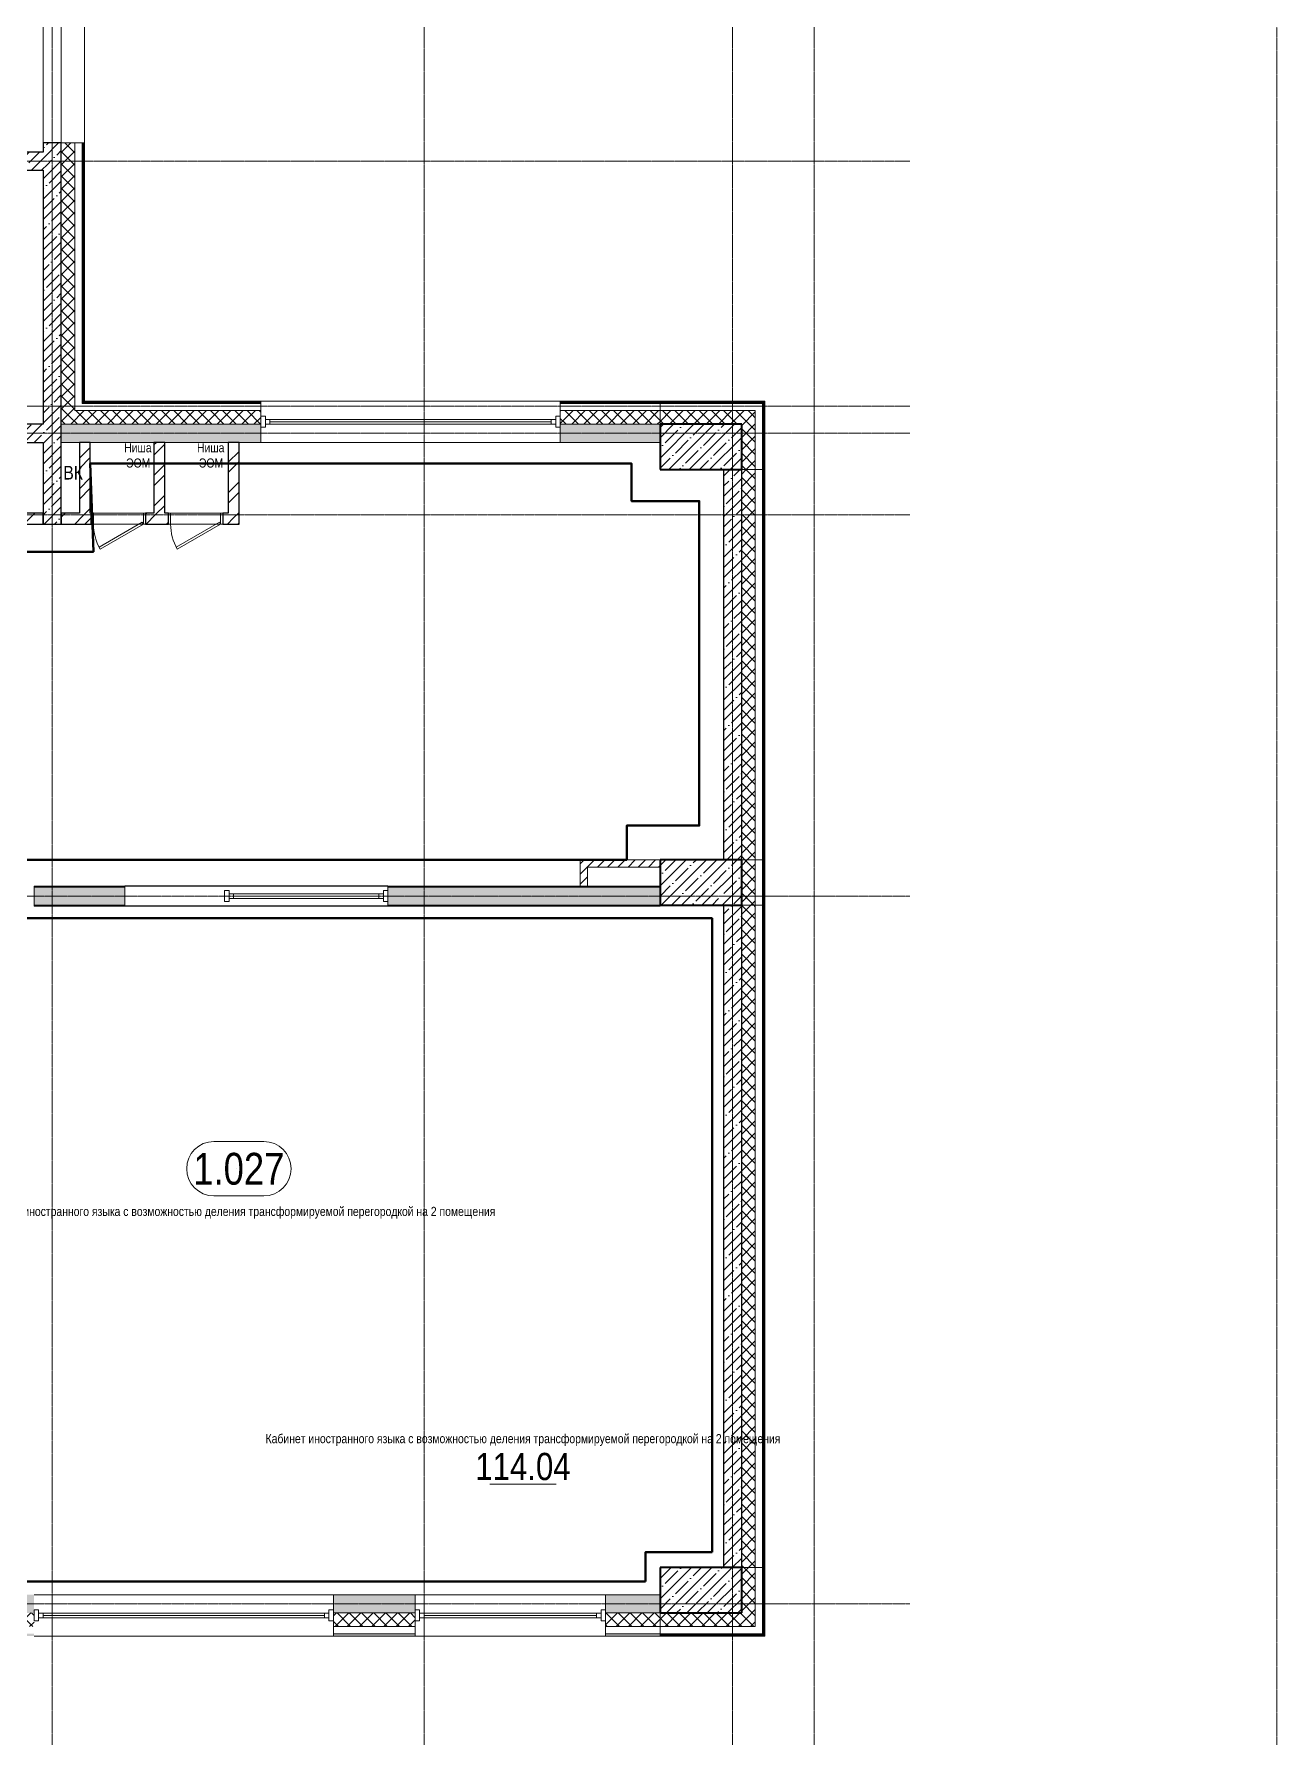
# Model space of a CAD drawing. Header units: millimetres. Extents: x -24360 to 609566, y -391049 to 148426.
# Drawn here: x 19900 to 33600, y 12023 to 30800 of the extents above; entities that cross this region are included whole.
import ezdxf
from ezdxf.enums import TextEntityAlignment as Align

# ---------------------------------------------------------------- set-up
doc = ezdxf.new("R2010")
doc.units = ezdxf.units.MM
doc.linetypes.add('CENTER2', pattern=[28.575, 19.05, -3.175, 3.175, -3.175])
doc.linetypes.add('HIDDEN2', pattern=[4.7625, 3.175, -1.5875])
doc.layers.get('Defpoints').update_dxf_attribs({"color": 140})
for name, color, linetype, lineweight, true_color in [('A-AREA', 7, 'Continuous', 15, 0x7f7f7f), ('АР_Оси_РД_100', 7, 'Continuous', 0, 0x525252), ('РД_Витраж_вн', 7, 'Continuous', 25, 0x148aff), ('РД_Оси_100', 7, 'Continuous', 0, 0x525252), ('РД_проем_инж перемыч_фахверк', 7, 'Continuous', 18, 0xff1f1f)]:
    doc.layers.add(name, color=color, linetype=linetype, lineweight=lineweight, true_color=true_color)
for name, color, linetype, lineweight in [('A-Wall-Open', 8, 'Continuous', 0), ('A-Wall_Материал_Газоблок_Контур', 250, 'Continuous', 0), ('АР_Area', 5, 'Continuous', 5), ('АР_Колонны', 70, 'Continuous', 30), ('АР_Окна', 4, 'Continuous', 5), ('АР_площадь пом', 5, 'Continuous', 5), ('АР_Стены ЖБ', 7, 'Continuous', 30), ('АР_Стены кирпич', 32, 'Continuous', 25), ('АР_Стены ПЕНОблок', 52, 'Continuous', 20), ('АР_Тонкая', 254, 'Continuous', 5), ('АР_Утеплитель', 31, 'Continuous', 0), ('АР_Штриховка', 8, 'Continuous', 0), ('ВК_Шахты', 5, 'Continuous', 9), ('Двери кабины', 252, 'Continuous', 0), ('ЭОМ_отверстия', 5, 'Continuous', 5)]:
    doc.layers.add(name, color=color, linetype=linetype, lineweight=lineweight)
doc.layers.add('РД_Витраж_проем', color=80, linetype='Continuous', lineweight=0, plot=False)
doc.layers.add('РД_Проем', color=230, linetype='Continuous', lineweight=0, plot=False)
doc.styles.add('style1', font='ARIALN.TTF')
pattern_1 = [(360, (-4e-12, 0), (4e-17, 1), [])]

# ---------------------------------------------------------------- blocks, each defined once
blk = doc.blocks.new('СОШ_2200_АР_ОСИ_М100_28.05.24')
at = {"layer": 'АР_Оси_РД_100', "linetype": 'CENTER2'}
for p, q in [((20100, -6155), (20100, 139938.679)), ((24200, -6155), (24200, 139938.679)), ((27600, -6155), (27600, 139938.679)), ((29555, 29400), (-5954.958, 29400)), ((-5954.958, 21300), (29555, 21300)), ((-5954.958, 13500), (29555, 13500))]:
    blk.add_line(p, q, dxfattribs=at)
for points in [[(28500, -6155), (28500, 139938.679)], [(33600, 139938.679), (33600, -6155)], [(29555, 26700), (-5454.958, 26700), (-5954.958, 26850)], [(29555, 26400), (-5454.958, 26400), (-5954.958, 26250)], [(29555, 25500), (-5954.958, 25500)]]:
    blk.add_lwpolyline(points, dxfattribs=at)
blk = doc.blocks.new('MOK-МаркаПом_овал_ареал')
for p, q in [((-2.75, 3), (2.75, 3)), ((-2.75, -3), (2.75, -3))]:
    blk.add_line(p, q)
for centre, radius, start, end in [((-2.75, 0), 3, 90, 270), ((2.75, 0), 3, 270, 90), ((-3.75, 0), 3.5, 0, 0.001)]:
    blk.add_arc(centre, radius, start, end)
at = {"color": 0, "style": 'style1'}
blk.add_attdef('АР-ПОМЕЩЕНИЕ:НОМЕР', text='', height=3.5, dxfattribs=at).set_placement((0, 0), align=Align.MIDDLE)
blk = doc.blocks.new('MOK-МаркаПомещения1')
at = {"layer": 'A-AREA', "color": 0}
blk.add_line((-3.65, -1.94), (3.65, -1.94), dxfattribs=at)
at = {"layer": 'A-AREA', "color": 0, "style": 'style1'}
blk.add_attdef('АР-ПОМЕЩЕНИЕ:ПЛОЩАДЬ', text='', height=3, dxfattribs=at).set_placement((0, 0), align=Align.MIDDLE)

msp = doc.modelspace()

# ---------------------------------------------------------------- hatches: boundary and pattern name
at = {"layer": 'АР_Штриховка', "linetype": 'Continuous', "lineweight": 0, "true_color": 0x000000}
h = msp.add_hatch(dxfattribs=at)
h.set_pattern_fill('ANSI37', color=18, scale=30, angle=-360, style=0)
h.paths.add_polyline_path([(20350, 33700), (20200, 33700), (20200, 33400), (20350, 33400)], flags=0)
h.paths.add_polyline_path([(20350, 29600), (20200, 29600), (20200, 26500), (20350, 26650)], flags=0)
h = msp.add_hatch(dxfattribs=at)
h.set_pattern_fill('_U', color=18, angle=-360, style=0, pattern_type=0)
h.set_pattern_definition([(7e-12, (-1e-11, 0), (4e-17, 1), [])])
h.paths.add_polyline_path([(20455, 33700), (20430, 33700), (20430, 33400), (20455, 33400)], flags=0)
h.paths.add_polyline_path([(20455, 29600), (20430, 29600), (20430, 26730), (20455, 26755)], flags=0)
at = {"layer": 'АР_Штриховка', "linetype": 'Continuous', "lineweight": 5, "true_color": 0x000000}
h = msp.add_hatch(dxfattribs=at)
h.set_pattern_fill('ANSI35', color=18, scale=25, style=0)
h.paths.add_polyline_path([(11500, 29500), (11300, 29300), (13000, 29300), (13066.667, 29350), (13000, 29500)], flags=0)
h.paths.add_polyline_path([(13000, 29500), (13066.667, 29350), (13200, 29300), (18100, 29300), (18233.333, 29350), (18300, 29500)], flags=0)
h.paths.add_polyline_path([(18300, 29500), (18233.333, 29350), (18300, 29300), (20000, 29300), (20050, 29366.667), (20000, 29500)], flags=0)
h = msp.add_hatch(dxfattribs=at)
h.set_pattern_fill('ANSI35', color=18, scale=25, angle=-360, style=0)
h.paths.add_polyline_path([(20200, 29600), (20000, 29600), (20000, 29500), (20050, 29366.667), (20200, 29300)], flags=0)
h.paths.add_polyline_path([(20200, 29300), (20050, 29366.667), (20000, 29300), (20000, 26500), (20050, 26366.667), (20200, 26300)], flags=0)
h.paths.add_polyline_path([(20200, 26300), (20050, 26366.667), (20000, 26300), (20000, 25400), (20200, 25400)], flags=0)
at = {"layer": 'АР_Штриховка', "linetype": 'Continuous', "lineweight": 0, "true_color": 0x000000}
h = msp.add_hatch(dxfattribs=at)
h.set_pattern_fill('_U', color=18, style=0, pattern_type=0)
h.set_pattern_definition([(360, (-3e-09, 2e-09), (2e-13, 1), [])])
h.paths.add_polyline_path([(20455, 26755), (20430, 26730), (22399.999, 26730), (22399.999, 26755)], flags=0)
h.paths.add_polyline_path([(25699.999, 26755), (25699.999, 26730), (26800, 26730), (26800, 26755)], flags=0)
h = msp.add_hatch(dxfattribs=at)
h.set_pattern_fill('_U', color=18, style=0, pattern_type=0)
h.set_pattern_definition([(0, (0, 0), (0, 1), [])])
h.paths.add_polyline_path([(26800, 26755), (26800, 26730), (27930, 26730), (27955, 26755)], flags=0)
h = msp.add_hatch(dxfattribs=at)
h.set_pattern_fill('_U', color=18, angle=-360, style=0, pattern_type=0)
h.set_pattern_definition([(360, (0, 0), (4e-17, 1), [])])
h.paths.add_polyline_path([(27955, 26755), (27930, 26730), (27930, 26000), (27955, 26000)], flags=0)
at = {"layer": 'АР_Штриховка', "linetype": 'Continuous', "lineweight": 5, "true_color": 0x000000}
h = msp.add_hatch(dxfattribs=at)
h.set_pattern_fill('ANSI35', color=18, scale=25, style=0)
h.paths.add_polyline_path([(18300, 26500), (18250, 26366.667), (18300, 26300), (20000, 26300), (20050, 26366.667), (20000, 26500)], flags=0)
at = {"layer": 'АР_Штриховка', "linetype": 'Continuous', "lineweight": 0, "true_color": 0x000000}
h = msp.add_hatch(dxfattribs=at)
h.set_pattern_fill('ANSI37', color=18, scale=30, angle=-1e-11, style=0)
h.paths.add_polyline_path([(20350, 26650), (20200, 26500), (22399.999, 26500), (22399.999, 26650)], flags=0)
h.paths.add_polyline_path([(25699.999, 26650), (25699.999, 26500), (26800, 26500), (26800, 26650)], flags=0)
h = msp.add_hatch(dxfattribs=at)
h.set_pattern_fill('AR-CONC', color=18, angle=-1e-11, style=0)
h.paths.add_polyline_path([(20200, 26500), (20200, 26300), (22399.999, 26300), (22399.999, 26500)], flags=0)
h.paths.add_polyline_path([(25699.999, 26500), (25699.999, 26300), (26800, 26300), (26800, 26500)], flags=0)
h = msp.add_hatch(dxfattribs=at)
h.set_pattern_fill('ANSI37', color=18, scale=30, style=0)
h.paths.add_polyline_path([(26800, 26650), (26800, 26500), (27700, 26500), (27850, 26650)], flags=0)
at = {"layer": 'АР_Штриховка', "linetype": 'Continuous', "lineweight": 5, "true_color": 0x000000}
h = msp.add_hatch(dxfattribs=at)
h.set_pattern_fill('ANSI35', color=18, scale=25, angle=1.3e-14, style=0)
h.paths.add_polyline_path([(27700, 26000), (27700, 26500), (26800, 26500), (26800, 26000)], flags=0)
at = {"layer": 'АР_Штриховка', "linetype": 'Continuous', "lineweight": 0, "true_color": 0x000000}
h = msp.add_hatch(dxfattribs=at)
h.set_pattern_fill('ANSI37', color=18, scale=30, angle=-360, style=0)
h.paths.add_polyline_path([(27850, 26650), (27700, 26500), (27700, 26000), (27850, 26000)], flags=0)
h = msp.add_hatch(dxfattribs=at)
h.set_pattern_fill('ANSI32', color=18, scale=25, angle=-360, style=0)
h.paths.add_polyline_path([(20520, 26299.194), (20400, 26299.194), (20400, 25520), (20440, 25490), (20520, 25520)], flags=0)
h = msp.add_hatch(dxfattribs=at)
h.set_pattern_fill('ANSI32', color=18, scale=25, angle=-360, style=0)
h.paths.add_polyline_path([(21340, 26299.194), (21220, 26299.194), (21220, 25520), (21260, 25490), (21340, 25520)], flags=0)
h = msp.add_hatch(dxfattribs=at)
h.set_pattern_fill('ANSI32', color=18, scale=25, angle=-360, style=0)
h.paths.add_polyline_path([(22160, 26299.194), (22040, 26299.194), (22040, 25520), (22160, 25400)], flags=0)
h = msp.add_hatch(dxfattribs=at)
h.set_pattern_fill('ANSI35', color=18, scale=25, angle=-360, style=0)
h.paths.add_polyline_path([(27700, 26000), (27500, 26000), (27500, 21700), (27700, 21700)], flags=0)
h = msp.add_hatch(dxfattribs=at)
h.set_pattern_fill('ANSI37', color=18, scale=30, angle=-360, style=0)
h.paths.add_polyline_path([(27850, 26000), (27700, 26000), (27700, 21700), (27850, 21700)], flags=0)
h = msp.add_hatch(dxfattribs=at)
h.set_pattern_fill('_U', color=18, angle=-360, style=0, pattern_type=0)
h.set_pattern_definition([(360, (-7e-12, 0), (4e-17, 1), [])])
h.paths.add_polyline_path([(27955, 26000), (27930, 26000), (27930, 21700), (27955, 21700)], flags=0)
h = msp.add_hatch(dxfattribs=at)
h.set_pattern_fill('ANSI32', color=18, scale=25, angle=360, style=0)
h.paths.add_polyline_path([(20000, 25400), (20000, 25520), (18300, 25520), (18300, 25400)], flags=0)
h = msp.add_hatch(dxfattribs=at)
h.set_pattern_fill('ANSI32', color=18, scale=25, style=0)
h.paths.add_polyline_path([(20200, 25520), (20200, 25400), (20400, 25400), (20440, 25490), (20400, 25520)], flags=0)
h.paths.add_polyline_path([(20520, 25520), (20440, 25490), (20400, 25400), (20530, 25400), (20530, 25520)], flags=0)
h.paths.add_polyline_path([(21130, 25520), (21130, 25400), (21220, 25400), (21260, 25490), (21220, 25520)], flags=0)
h.paths.add_polyline_path([(21340, 25520), (21260, 25490), (21220, 25400), (21380, 25400), (21380, 25520)], flags=0)
h.paths.add_polyline_path([(21980, 25520), (21980, 25400), (22160, 25400), (22040, 25520)], flags=0)
at = {"layer": 'АР_Штриховка', "linetype": 'Continuous', "lineweight": 0, "ltscale": 0.5, "true_color": 0x000000}
h = msp.add_hatch(dxfattribs=at)
h.set_pattern_fill('ANSI31', color=18, scale=25, angle=-360, style=0)
h.paths.add_polyline_path([(26000.609, 21620), (25920.609, 21700), (25920.609, 21410), (26000.609, 21410)], flags=0)
h = msp.add_hatch(dxfattribs=at)
h.set_pattern_fill('ANSI31', color=18, scale=25, style=0)
h.paths.add_polyline_path([(26800, 21620), (26800, 21700), (25920.609, 21700), (26000.609, 21620)], flags=0)
at = {"layer": 'АР_Штриховка', "linetype": 'Continuous', "lineweight": 5, "true_color": 0x000000}
h = msp.add_hatch(dxfattribs=at)
h.set_pattern_fill('ANSI35', color=18, scale=25, angle=1.3e-14, style=0)
h.paths.add_polyline_path([(27700, 21200), (27700, 21700), (26800, 21700), (26800, 21200)], flags=0)
at = {"layer": 'АР_Штриховка', "linetype": 'Continuous', "lineweight": 0, "true_color": 0x000000}
h = msp.add_hatch(dxfattribs=at)
h.set_pattern_fill('ANSI37', color=18, scale=30, angle=-360, style=0)
h.paths.add_polyline_path([(27850, 21700), (27700, 21700), (27700, 21200), (27850, 21200)], flags=0)
h = msp.add_hatch(dxfattribs=at)
h.set_pattern_fill('_U', color=18, angle=-360, style=0, pattern_type=0)
h.set_pattern_definition(pattern_1)
h.paths.add_polyline_path([(27955, 21700), (27930, 21700), (27930, 21200), (27955, 21200)], flags=0)
h = msp.add_hatch(dxfattribs=at)
h.set_pattern_fill('AR-CONC', color=18, angle=45, style=0)
h.paths.add_polyline_path([(19900, 21400), (19900, 21200), (20900, 21200), (20900, 21400)], flags=0)
h.paths.add_polyline_path([(23800, 21400), (23800, 21200), (26800, 21200), (26800, 21400)], flags=0)
h = msp.add_hatch(dxfattribs=at)
h.set_pattern_fill('ANSI35', color=18, scale=25, angle=-360, style=0)
h.paths.add_polyline_path([(27700, 21200), (27500, 21200), (27500, 13900), (27700, 13900)], flags=0)
h = msp.add_hatch(dxfattribs=at)
h.set_pattern_fill('ANSI37', color=18, scale=30, angle=-360, style=0)
h.paths.add_polyline_path([(27850, 21200), (27700, 21200), (27700, 13900), (27850, 13900)], flags=0)
h = msp.add_hatch(dxfattribs=at)
h.set_pattern_fill('_U', color=18, angle=-360, style=0, pattern_type=0)
h.set_pattern_definition(pattern_1)
h.paths.add_polyline_path([(27955, 21200), (27930, 21200), (27930, 13900), (27955, 13900)], flags=0)
at = {"layer": 'АР_Штриховка', "linetype": 'Continuous', "lineweight": 5, "true_color": 0x000000}
h = msp.add_hatch(dxfattribs=at)
h.set_pattern_fill('ANSI35', color=18, scale=25, angle=1.3e-14, style=0)
h.paths.add_polyline_path([(27700, 13400), (27700, 13900), (26800, 13900), (26800, 13400)], flags=0)
at = {"layer": 'АР_Штриховка', "linetype": 'Continuous', "lineweight": 0, "true_color": 0x000000}
h = msp.add_hatch(dxfattribs=at)
h.set_pattern_fill('ANSI37', color=18, scale=30, angle=-360, style=0)
h.paths.add_polyline_path([(27850, 13900), (27700, 13900), (27700, 13400), (27850, 13250)], flags=0)
h = msp.add_hatch(dxfattribs=at)
h.set_pattern_fill('_U', color=18, angle=-360, style=0, pattern_type=0)
h.set_pattern_definition(pattern_1)
h.paths.add_polyline_path([(27955, 13900), (27930, 13900), (27930, 13170), (27955, 13145)], flags=0)
h = msp.add_hatch(dxfattribs=at)
h.set_pattern_fill('AR-CONC', color=18, angle=-360, style=0)
h.paths.add_polyline_path([(26800, 13400), (26800, 13600), (26200, 13600), (26200, 13400)], flags=0)
h.paths.add_polyline_path([(24100, 13400), (24100, 13600), (23199.999, 13600), (23199.999, 13400)], flags=0)
h.paths.add_polyline_path([(19899.999, 13400), (19899.999, 13600), (19000, 13600), (19000, 13400)], flags=0)
h.paths.add_polyline_path([(17800, 13400), (17800, 13600), (16600, 13600), (16600, 13400)], flags=0)
h.paths.add_polyline_path([(13300, 13400), (13300, 13600), (11800, 13600), (11800, 13400)], flags=0)
h.paths.add_polyline_path([(10600, 13400), (10600, 13600), (9700, 13600), (9700, 13400)], flags=0)
h.paths.add_polyline_path([(8200, 13400), (8200, 13600), (7900, 13600), (7900, 13400)], flags=0)
h = msp.add_hatch(dxfattribs=at)
h.set_pattern_fill('ANSI37', color=18, scale=30, angle=-360, style=0)
h.paths.add_polyline_path([(26800, 13250), (26800, 13400), (26200, 13400), (26200, 13250)], flags=0)
h.paths.add_polyline_path([(24100, 13250), (24100, 13400), (23199.999, 13400), (23199.999, 13250)], flags=0)
h.paths.add_polyline_path([(19899.999, 13250), (19899.999, 13400), (19000, 13400), (19000, 13250)], flags=0)
h.paths.add_polyline_path([(17800, 13250), (17800, 13400), (16600, 13400), (16600, 13250)], flags=0)
h.paths.add_polyline_path([(13300, 13250), (13300, 13400), (11800, 13400), (11800, 13250)], flags=0)
h.paths.add_polyline_path([(10600, 13250), (10600, 13400), (9700, 13400), (9700, 13250)], flags=0)
h.paths.add_polyline_path([(8200, 13250), (8200, 13400), (7900, 13400), (7900, 13250)], flags=0)
h = msp.add_hatch(dxfattribs=at)
h.set_pattern_fill('ANSI37', color=18, scale=30, angle=360, style=0)
h.paths.add_polyline_path([(27850, 13250), (27700, 13400), (26800, 13400), (26800, 13250)], flags=0)
h = msp.add_hatch(dxfattribs=at)
h.set_pattern_fill('_U', color=18, angle=-360, style=0, pattern_type=0)
h.set_pattern_definition([(360, (-1e-11, 3e-11), (4e-16, 1), [])])
h.paths.add_polyline_path([(26800, 13145), (26800, 13170), (26200, 13170), (26200, 13145)], flags=0)
h.paths.add_polyline_path([(24100, 13145), (24100, 13170), (23199.999, 13170), (23199.999, 13145)], flags=0)
h.paths.add_polyline_path([(19899.999, 13145), (19899.999, 13170), (19000, 13170), (19000, 13145)], flags=0)
h.paths.add_polyline_path([(17800, 13145), (17800, 13170), (16600, 13170), (16600, 13145)], flags=0)
h.paths.add_polyline_path([(13300, 13145), (13300, 13170), (11800, 13170), (11800, 13145)], flags=0)
h.paths.add_polyline_path([(10600, 13145), (10600, 13170), (9700, 13170), (9700, 13145)], flags=0)
h.paths.add_polyline_path([(8200, 13145), (8200, 13170), (7900, 13170), (7900, 13145)], flags=0)
h = msp.add_hatch(dxfattribs=at)
h.set_pattern_fill('_U', color=18, angle=360, style=0, pattern_type=0)
h.set_pattern_definition([(360, (0, 0), (0, 1), [])])
h.paths.add_polyline_path([(27955, 13145), (27930, 13170), (26800, 13170), (26800, 13145)], flags=0)

# ---------------------------------------------------------------- linework, layer by layer
at = {"color": 2, "lineweight": 50}
for points in [[(12013, 13770), (8049, 13770), (8049, 23114), (8049, 23114), (340.196, 23121.149), (340.196, 26400), (8107, 26400), (8107, 38493), (11900, 38493), (11906.262, 33940.12), (11084, 33940.12), (11084, 32130), (11084, 25094), (20554, 25094), (20520, 26066), (26487, 26066), (26487, 25653), (27232, 25653), (27232, 22077), (26434, 22077), (26434, 21700), (11906, 21700), (11906, 13770)], [(26640, 13748), (12538, 13748), (12538, 21055), (27374, 21055), (27374, 14070)], [(26640, 13748), (26640, 14070), (27374, 14070)]]:
    msp.add_lwpolyline(points, dxfattribs=at)
at = {"layer": 'A-Wall-Open', "color": 18, "linetype": 'Continuous', "lineweight": 0, "true_color": 0x000000}
for p, q in [((20000.004, 31799.999), (20000.005, 29599.999)), ((20200.004, 31799.999), (20200.005, 29599.999)), ((20200, 31500), (20200, 29600)), ((20455, 31500), (20455, 29600))]:
    msp.add_line(p, q, dxfattribs=at)
at = {"layer": 'A-Wall_Материал_Газоблок_Контур', "color": 18, "linetype": 'Continuous', "lineweight": 0, "true_color": 0x000000}
for p, q in [((25699.999, 26755), (22399.999, 26755)), ((22399.999, 26300), (25699.999, 26300)), ((23199.999, 13600), (19899.999, 13600)), ((26200, 13600), (24100, 13600)), ((19899.999, 13145), (23199.999, 13145)), ((24100, 13145), (26200, 13145))]:
    msp.add_line(p, q, dxfattribs=at)
at = {"layer": 'АР_Колонны', "color": 18, "linetype": 'HIDDEN2', "lineweight": 25, "true_color": 0x000000}
for p, q in [((26800, 26500), (27700, 26500)), ((26800, 26000), (26800, 26500)), ((27700, 26500), (27700, 26000)), ((27700, 26000), (26800, 26000)), ((26800, 21700), (27700, 21700)), ((26800, 21200), (26800, 21700)), ((27700, 21700), (27700, 21200)), ((27700, 21200), (26800, 21200)), ((26800, 13900), (27700, 13900)), ((26800, 13400), (26800, 13900)), ((27700, 13900), (27700, 13400)), ((27700, 13400), (26800, 13400))]:
    msp.add_line(p, q, dxfattribs=at)
at = {"layer": 'АР_Колонны', "color": 18, "linetype": 'Continuous', "lineweight": 30, "true_color": 0x000000}
for p, q in [((26800, 26500), (26800, 26000)), ((27700, 26500), (26800, 26500)), ((27700, 26000), (27700, 26500)), ((26800, 26000), (27700, 26000)), ((26800, 21700), (26800, 21200)), ((27700, 21700), (26800, 21700)), ((27700, 21200), (27700, 21700)), ((26800, 21200), (27700, 21200)), ((26800, 13900), (26800, 13400)), ((27700, 13900), (26800, 13900)), ((27700, 13400), (27700, 13900)), ((26800, 13400), (27700, 13400))]:
    msp.add_line(p, q, dxfattribs=at)
at = {"layer": 'АР_Окна', "color": 18, "linetype": 'Continuous', "lineweight": 5, "true_color": 0x000000}
for p, q in [((22399.999, 26755), (25699.999, 26755)), ((22499.999, 26502.5), (22499.999, 26552.5)), ((22499.999, 26527.5), (25599.999, 26527.5)), ((25599.999, 26502.5), (25599.999, 26552.5)), ((22399.999, 26300), (25699.999, 26300)), ((22000, 21410), (23800, 21410)), ((22100, 21275), (22100, 21325)), ((22100, 21300), (23700, 21300)), ((23700, 21275), (23700, 21325)), ((22000, 21190), (23800, 21190)), ((23199.999, 13600), (19899.999, 13600)), ((26200, 13600), (24100, 13600)), ((19999.999, 13347.5), (19999.999, 13397.5)), ((23099.999, 13372.5), (19999.999, 13372.5)), ((23099.999, 13347.5), (23099.999, 13397.5)), ((24200, 13397.5), (24200, 13347.5)), ((26100, 13372.5), (24200, 13372.5)), ((26100, 13397.5), (26100, 13347.5)), ((23199.999, 13145), (19899.999, 13145)), ((26200, 13145), (24100, 13145))]:
    msp.add_line(p, q, dxfattribs=at)
for points in [[(22449.999, 26587.5), (22399.999, 26587.5), (22399.999, 26467.5), (22449.999, 26467.5)], [(22449.999, 26502.5), (22449.999, 26552.5), (25649.999, 26552.5), (25649.999, 26502.5)], [(25649.999, 26587.5), (25699.999, 26587.5), (25699.999, 26467.5), (25649.999, 26467.5)], [(22050, 21360), (22000, 21360), (22000, 21240), (22050, 21240)], [(22050, 21275), (22050, 21325), (23750, 21325), (23750, 21275)], [(23750, 21360), (23800, 21360), (23800, 21240), (23750, 21240)], [(19949.999, 13432.5), (19899.999, 13432.5), (19899.999, 13312.5), (19949.999, 13312.5)], [(23149.999, 13347.5), (23149.999, 13397.5), (19949.999, 13397.5), (19949.999, 13347.5)], [(23149.999, 13432.5), (23199.999, 13432.5), (23199.999, 13312.5), (23149.999, 13312.5)], [(24150, 13312.5), (24100, 13312.5), (24100, 13432.5), (24150, 13432.5)], [(26150, 13397.5), (26150, 13347.5), (24150, 13347.5), (24150, 13397.5)], [(26150, 13312.5), (26200, 13312.5), (26200, 13432.5), (26150, 13432.5)]]:
    msp.add_lwpolyline(points, close=True, dxfattribs=at)
at = {"layer": 'АР_Стены ЖБ', "color": 18, "linetype": 'Continuous', "lineweight": 30, "true_color": 0x000000}
for p, q in [((20000, 29500), (18300, 29500)), ((20200, 29600), (20000, 29600)), ((20000, 29600), (20000, 29500)), ((20200, 29300), (20200, 29600)), ((18300, 29300), (20000, 29300)), ((20000, 29300), (20000, 26500)), ((20200, 26300), (20200, 29300)), ((20000, 26500), (18300, 26500)), ((18300, 26300), (20000, 26300)), ((20000, 26300), (20000, 25400)), ((20200, 25400), (20200, 26300)), ((27700, 26000), (27500, 26000)), ((27500, 26000), (27500, 21700)), ((27700, 21700), (27700, 26000)), ((20000, 25400), (20200, 25400)), ((27500, 21700), (27700, 21700)), ((27700, 21200), (27500, 21200)), ((27500, 21200), (27500, 13900)), ((27700, 13900), (27700, 21200)), ((27500, 13900), (27700, 13900))]:
    msp.add_line(p, q, dxfattribs=at)
at = {"layer": 'АР_Стены ЖБ', "color": 18, "linetype": 'Continuous', "lineweight": 40, "true_color": 0x000000}
for p, q in [((27700, 26500), (26800, 26500)), ((26800, 26500), (26800, 26000)), ((27700, 26000), (27700, 26500)), ((26800, 26000), (27700, 26000)), ((27700, 21700), (26800, 21700)), ((26800, 21700), (26800, 21200)), ((27700, 21200), (27700, 21700)), ((26800, 21200), (27700, 21200)), ((27700, 13900), (26800, 13900)), ((26800, 13900), (26800, 13400)), ((27700, 13400), (27700, 13900)), ((26800, 13400), (27700, 13400))]:
    msp.add_line(p, q, dxfattribs=at)
at = {"layer": 'АР_Стены кирпич', "color": 18, "linetype": 'Continuous', "lineweight": 25, "true_color": 0x000000}
for p, q in [((20520, 26299.194), (20400, 26299.194)), ((20400, 26299.194), (20400, 25520)), ((20520, 25520), (20520, 26299.194)), ((21340, 26299.194), (21220, 26299.194)), ((21220, 26299.194), (21220, 25520)), ((21340, 25520), (21340, 26299.194)), ((22160, 26299.194), (22040, 26299.194)), ((22040, 26299.194), (22040, 25520)), ((22160, 25400), (22160, 26299.194)), ((20000, 25520), (18300, 25520)), ((18300, 25400), (20000, 25400)), ((20000, 25400), (20000, 25520)), ((20200, 25520), (20200, 25400)), ((20400, 25520), (20200, 25520)), ((20200, 25400), (20400, 25400)), ((20400, 25400), (20530, 25400)), ((20530, 25520), (20520, 25520)), ((20530, 25400), (20530, 25520)), ((21130, 25520), (21130, 25400)), ((21220, 25520), (21130, 25520)), ((21130, 25400), (21220, 25400)), ((21220, 25400), (21380, 25400)), ((21380, 25520), (21340, 25520)), ((21380, 25400), (21380, 25520)), ((21980, 25520), (21980, 25400)), ((22040, 25520), (21980, 25520)), ((21980, 25400), (22160, 25400))]:
    msp.add_line(p, q, dxfattribs=at)
at = {"layer": 'АР_Стены кирпич', "color": 18, "linetype": 'Continuous', "lineweight": 0, "true_color": 0x000000}
for p, q in [((21130, 25520), (20530, 25520)), ((20530, 25400), (21130, 25400)), ((21980, 25520), (21380, 25520)), ((21380, 25400), (21980, 25400))]:
    msp.add_line(p, q, dxfattribs=at)
at = {"layer": 'АР_Стены ПЕНОблок', "color": 18, "linetype": 'Continuous', "lineweight": 20, "true_color": 0x000000}
for p, q in [((20200, 26500), (20200, 26300)), ((22399.999, 26500), (20200, 26500)), ((22399.999, 26300), (22399.999, 26500)), ((25699.999, 26500), (25699.999, 26300)), ((26800, 26500), (25699.999, 26500)), ((26800, 26300), (26800, 26500)), ((20200, 26300), (22399.999, 26300)), ((25699.999, 26300), (26800, 26300)), ((25920.609, 21700), (25920.609, 21410)), ((26800, 21700), (25920.609, 21700)), ((26000.609, 21410), (26000.609, 21620)), ((26000.609, 21620), (26800, 21620)), ((26800, 21620), (26800, 21700)), ((25920.609, 21410), (26000.609, 21410)), ((19900, 21400), (19900, 21200)), ((20900, 21400), (19900, 21400)), ((20900, 21200), (20900, 21400)), ((23800, 21400), (23800, 21200)), ((26800, 21400), (23800, 21400)), ((26800, 21200), (26800, 21400)), ((19900, 21200), (20900, 21200)), ((23800, 21200), (26800, 21200)), ((24100, 13600), (23199.999, 13600)), ((23199.999, 13600), (23199.999, 13400)), ((24100, 13400), (24100, 13600)), ((26800, 13600), (26200, 13600)), ((26200, 13600), (26200, 13400)), ((26800, 13400), (26800, 13600)), ((23199.999, 13400), (24100, 13400)), ((26200, 13400), (26800, 13400))]:
    msp.add_line(p, q, dxfattribs=at)
at = {"layer": 'АР_Тонкая', "color": 18, "linetype": 'Continuous', "lineweight": 5, "true_color": 0x000000}
for p, q in [((20430, 29600), (20350, 29600)), ((20350, 29600), (20350, 26650)), ((20430, 26730), (20430, 29600)), ((20455, 29600), (20430, 29600)), ((20430, 29600), (20430, 26730)), ((20455, 26755), (20455, 29600)), ((22399.999, 26730), (20430, 26730)), ((20430, 26730), (22399.999, 26730)), ((22399.999, 26755), (20455, 26755)), ((22399.999, 26730), (22399.999, 26755)), ((22399.999, 26650), (22399.999, 26730)), ((25699.999, 26755), (25699.999, 26730)), ((26800, 26755), (25699.999, 26755)), ((25699.999, 26730), (25699.999, 26650)), ((26800, 26730), (25699.999, 26730)), ((25699.999, 26730), (26800, 26730)), ((26800, 26730), (26800, 26755)), ((26800, 26755), (26800, 26730)), ((27955, 26755), (26800, 26755)), ((26800, 26650), (26800, 26730)), ((26800, 26730), (26800, 26650)), ((27930, 26730), (26800, 26730)), ((26800, 26730), (27930, 26730)), ((27930, 26000), (27930, 26730)), ((27930, 26730), (27930, 26000)), ((27955, 26000), (27955, 26755)), ((20350, 26650), (22399.999, 26650)), ((25699.999, 26650), (26800, 26650)), ((26800, 26650), (27850, 26650)), ((27850, 26650), (27850, 26000)), ((27930, 26000), (27850, 26000)), ((27850, 26000), (27850, 21700)), ((27850, 26000), (27930, 26000)), ((27930, 21700), (27930, 26000)), ((27955, 26000), (27930, 26000)), ((27930, 26000), (27930, 21700)), ((27930, 26000), (27955, 26000)), ((27955, 21700), (27955, 26000)), ((27850, 21700), (27930, 21700)), ((27930, 21700), (27850, 21700)), ((27850, 21700), (27850, 21200)), ((27930, 21700), (27955, 21700)), ((27930, 21200), (27930, 21700)), ((27955, 21700), (27930, 21700)), ((27930, 21700), (27930, 21200)), ((27955, 21200), (27955, 21700)), ((27930, 21200), (27850, 21200)), ((27850, 21200), (27850, 13900)), ((27850, 21200), (27930, 21200)), ((27930, 13900), (27930, 21200)), ((27955, 21200), (27930, 21200)), ((27930, 21200), (27930, 13900)), ((27930, 21200), (27955, 21200)), ((27955, 13900), (27955, 21200)), ((27850, 13900), (27930, 13900)), ((27930, 13900), (27850, 13900)), ((27850, 13900), (27850, 13250)), ((27930, 13900), (27955, 13900)), ((27930, 13170), (27930, 13900)), ((27955, 13900), (27930, 13900)), ((27930, 13900), (27930, 13170)), ((27955, 13145), (27955, 13900)), ((24100, 13250), (23199.999, 13250)), ((23199.999, 13250), (23199.999, 13170)), ((23199.999, 13170), (24100, 13170)), ((24100, 13170), (23199.999, 13170)), ((23199.999, 13170), (23199.999, 13145)), ((23199.999, 13145), (24100, 13145)), ((24100, 13170), (24100, 13250)), ((24100, 13145), (24100, 13170)), ((26800, 13250), (26200, 13250)), ((26200, 13250), (26200, 13170)), ((26200, 13170), (26800, 13170)), ((26800, 13170), (26200, 13170)), ((26200, 13170), (26200, 13145)), ((26200, 13145), (26800, 13145)), ((26800, 13170), (26800, 13250)), ((27850, 13250), (26800, 13250)), ((26800, 13250), (26800, 13170)), ((26800, 13145), (26800, 13170)), ((26800, 13170), (27930, 13170)), ((27930, 13170), (26800, 13170)), ((26800, 13170), (26800, 13145)), ((26800, 13145), (27955, 13145))]:
    msp.add_line(p, q, dxfattribs=at)
at = {"layer": 'АР_Тонкая', "color": 18, "linetype": 'Continuous', "lineweight": 0, "true_color": 0x000000}
for p, q in [((19900, 21410), (19900, 21400)), ((20900, 21410), (19900, 21410)), ((20900, 21400), (20900, 21410)), ((23800, 21410), (23800, 21400)), ((26800, 21410), (23800, 21410)), ((26800, 21400), (26800, 21410)), ((19900, 21400), (20900, 21400)), ((23800, 21400), (26800, 21400)), ((19900, 21200), (19900, 21190)), ((20900, 21200), (19900, 21200)), ((19900, 21190), (20900, 21190)), ((20900, 21190), (20900, 21200)), ((23800, 21200), (23800, 21190)), ((26800, 21200), (23800, 21200)), ((23800, 21190), (26800, 21190)), ((26800, 21190), (26800, 21200))]:
    msp.add_line(p, q, dxfattribs=at)
at = {"layer": 'АР_Утеплитель', "color": 18, "linetype": 'Continuous', "lineweight": 0, "true_color": 0x000000}
for p, q in [((20350, 29600), (20200, 29600)), ((20200, 29600), (20200, 26500)), ((20350, 26650), (20350, 29600)), ((20200, 26500), (22399.999, 26500)), ((22399.999, 26650), (20350, 26650)), ((22399.999, 26500), (22399.999, 26650)), ((25699.999, 26650), (25699.999, 26500)), ((26800, 26650), (25699.999, 26650)), ((25699.999, 26500), (26800, 26500)), ((26800, 26500), (26800, 26650)), ((26800, 26650), (26800, 26500)), ((27850, 26650), (26800, 26650)), ((26800, 26500), (27700, 26500)), ((27700, 26500), (27700, 26000)), ((27850, 26000), (27850, 26650)), ((27850, 26000), (27700, 26000)), ((27700, 26000), (27700, 21700)), ((27700, 26000), (27850, 26000)), ((27850, 21700), (27850, 26000)), ((27700, 21700), (27850, 21700)), ((27850, 21700), (27700, 21700)), ((27700, 21700), (27700, 21200)), ((27850, 21200), (27850, 21700)), ((27850, 21200), (27700, 21200)), ((27700, 21200), (27700, 13900)), ((27700, 21200), (27850, 21200)), ((27850, 13900), (27850, 21200)), ((27700, 13900), (27850, 13900)), ((27850, 13900), (27700, 13900)), ((27700, 13900), (27700, 13400)), ((27850, 13250), (27850, 13900)), ((24100, 13400), (23199.999, 13400)), ((23199.999, 13400), (23199.999, 13250)), ((24100, 13250), (24100, 13400)), ((26800, 13400), (26200, 13400)), ((26200, 13400), (26200, 13250)), ((26800, 13250), (26800, 13400)), ((27700, 13400), (26800, 13400)), ((26800, 13400), (26800, 13250)), ((23199.999, 13250), (24100, 13250)), ((26200, 13250), (26800, 13250)), ((26800, 13250), (27850, 13250))]:
    msp.add_line(p, q, dxfattribs=at)
at = {"layer": 'Двери кабины', "color": 18, "linetype": 'Continuous', "lineweight": 0, "true_color": 0x000000}
for points in [[(20555, 25520), (20530, 25520), (20530, 25400), (20555, 25400)], [(21105, 25400), (21092.5, 25421.651), (20616.186, 25146.651), (20628.686, 25125)], [(21105, 25520), (21130, 25520), (21130, 25400), (21105, 25400)], [(21405, 25520), (21380, 25520), (21380, 25400), (21405, 25400)], [(21955, 25400), (21942.5, 25421.651), (21466.186, 25146.651), (21478.686, 25125)], [(21955, 25520), (21980, 25520), (21980, 25400), (21955, 25400)]]:
    msp.add_lwpolyline(points, close=True, dxfattribs=at)
for centre in [(21105, 25400), (21955, 25400)]:
    msp.add_arc(centre, 550, 180, 210, dxfattribs=at)
at = {"layer": 'РД_Витраж_вн', "color": 18, "linetype": 'Continuous', "lineweight": 25, "true_color": 0x000000}
for p, q in [((23800, 21410), (20900, 21410)), ((23800, 21190), (20900, 21190))]:
    msp.add_line(p, q, dxfattribs=at)
at = {"layer": 'РД_Витраж_проем', "color": 18, "linetype": 'Continuous', "lineweight": 0, "true_color": 0x000000}
for p, q in [((20200, 33400), (20200, 29600)), ((20455, 33400), (20455, 29600))]:
    msp.add_line(p, q, dxfattribs=at)
at = {"layer": 'РД_Проем', "color": 18, "linetype": 'Continuous', "lineweight": 0, "true_color": 0x000000}
for p, q in [((21130, 25520), (20530, 25520)), ((21130, 25400), (20530, 25400)), ((21980, 25520), (21380, 25520)), ((21980, 25400), (21380, 25400)), ((23800, 21410), (20900, 21410)), ((23800, 21190), (20900, 21190))]:
    msp.add_line(p, q, dxfattribs=at)
at = {"layer": 'РД_проем_инж перемыч_фахверк', "color": 18, "linetype": 'Continuous', "lineweight": 18, "true_color": 0x000000}
for p, q in [((20900, 21410), (23800, 21410)), ((20900, 21190), (23800, 21190))]:
    msp.add_line(p, q, dxfattribs=at)

# ---------------------------------------------------------------- block references
at = {"layer": 'АР_Area', "color": 18, "linetype": 'Continuous', "lineweight": 5, "true_color": 0x000000}
ref = msp.add_blockref('MOK-МаркаПом_овал_ареал', (22157.169, 18295.193), dxfattribs=dict(at, xscale=100, yscale=100, zscale=100))
ref.add_attrib('АР-ПОМЕЩЕНИЕ:НОМЕР', '1.027', dxfattribs={"layer": '0', "color": 0, "height": 350, "style": 'style1'}).set_placement((22157.169, 18295.193), align=Align.MIDDLE)
ref.add_attrib('АР-ПОМЕЩЕНИЕ:НАИМЕНОВАНИЕ', 'Кабинет иностранного языка с возможностью деления трансформируемой перегородкой на 2 помещения', dxfattribs={"layer": 'Defpoints', "color": 2, "height": 100, "style": 'style1'}).set_placement((22147.754, 17813.8), align=Align.MIDDLE)
at = {"layer": 'АР_площадь пом', "color": 18, "linetype": 'Continuous', "lineweight": 5, "true_color": 0x000000}
ref = msp.add_blockref('MOK-МаркаПомещения1', (25289.331, 15013.977), dxfattribs=dict(at, xscale=100, yscale=100, zscale=100))
ref.add_attrib('АР-ПОМЕЩЕНИЕ:НАИМЕНОВАНИЕ', 'Кабинет иностранного языка с возможностью деления трансформируемой перегородкой на 2 помещения', dxfattribs={"layer": 'Defpoints', "height": 100, "style": 'style1'}).set_placement((25289.331, 15309.54), align=Align.MIDDLE)
ref.add_attrib('АР-ПОМЕЩЕНИЕ:ПЛОЩАДЬ', '114.04', dxfattribs={"layer": 'A-AREA', "color": 0, "height": 300, "style": 'style1'}).set_placement((25289.331, 15013.977), align=Align.MIDDLE)
at = {"layer": 'РД_Оси_100'}
msp.add_blockref('СОШ_2200_АР_ОСИ_М100_28.05.24', (0, 0), dxfattribs=at)

# ---------------------------------------------------------------- texts
at = {"layer": 'ВК_Шахты', "color": 18, "lineweight": 50, "true_color": 0x000000, "style": 'style1'}
msp.add_text('ВК', height=150, dxfattribs=at).set_placement((20223.251, 25891.097))
at = {"layer": 'ЭОМ_отверстия', "color": 18, "lineweight": 50, "true_color": 0x000000, "style": 'style1'}
for s, p in [('Ниша', (20893.416, 26191.323)), ('Ниша', (20893.416, 26191.323)), ('Ниша', (21696.093, 26191.323)), ('ЭОМ', (20914.903, 26022.883)), ('ЭОМ', (20914.903, 26022.883)), ('ЭОМ', (21717.58, 26022.883))]:
    msp.add_text(s, height=100, dxfattribs=at).set_placement(p)

doc.saveas('drawing.dxf')
